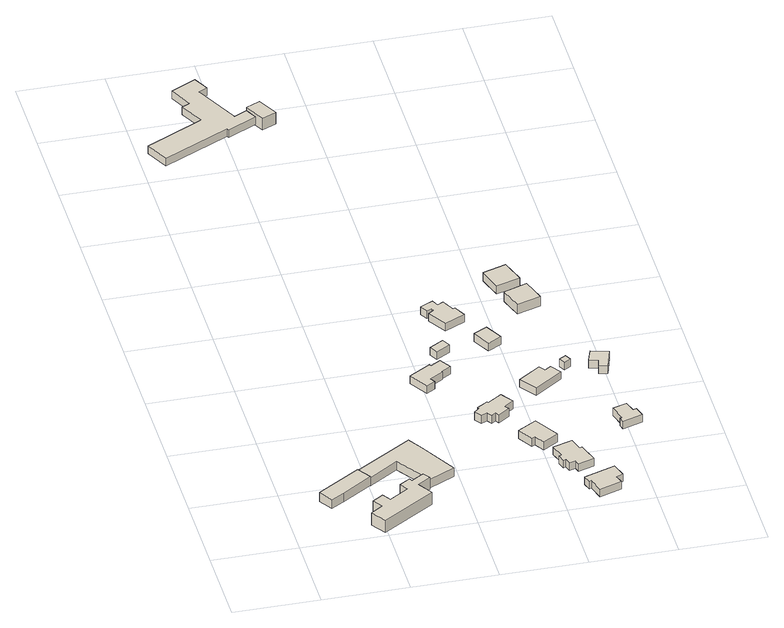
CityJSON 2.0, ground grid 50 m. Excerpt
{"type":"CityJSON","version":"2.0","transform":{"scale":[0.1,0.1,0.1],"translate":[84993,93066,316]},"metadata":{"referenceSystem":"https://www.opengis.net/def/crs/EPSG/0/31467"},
"CityObjects":{
"building1":{"type":"Building","geometry":[{"type":"Solid","lod":"1","boundaries":[[[[0,1,2,3,4]],[[3,5,6,4]],[[2,7,5,3]],[[1,8,7,2]],[[0,9,8,1]],[[4,6,9,0]],[[5,7,8,9,6]]]]}]},
"building2":{"type":"Building","geometry":[{"type":"Solid","lod":"1","boundaries":[[[[10,11,12,13,14,15,16,17,18,19,20,21,22,23]],[[22,24,25,23]],[[21,26,24,22]],[[20,27,26,21]],[[19,28,27,20]],[[18,29,28,19]],[[17,30,29,18]],[[16,31,30,17]],[[15,32,31,16]],[[14,33,32,15]],[[13,34,33,14]],[[12,35,34,13]],[[11,36,35,12]],[[10,37,36,11]],[[23,25,37,10]],[[24,26,27,28,29,30,31,32,33,34,35,36,37,25]]]]}]},
"building3":{"type":"Building","geometry":[{"type":"Solid","lod":"1","boundaries":[[[[38,39,40,41,42,43,44]],[[43,45,46,44]],[[42,47,45,43]],[[41,48,47,42]],[[40,49,48,41]],[[39,50,49,40]],[[38,51,50,39]],[[44,46,51,38]],[[45,47,48,49,50,51,46]]]]}]},
"building4":{"type":"Building","geometry":[{"type":"Solid","lod":"1","boundaries":[[[[52,53,54,55,56,57,58,59,60,61,62,63,64,65]],[[64,66,67,65]],[[63,68,66,64]],[[62,69,68,63]],[[61,70,69,62]],[[60,71,70,61]],[[59,72,71,60]],[[58,73,72,59]],[[57,74,73,58]],[[56,75,74,57]],[[55,76,75,56]],[[54,77,76,55]],[[53,78,77,54]],[[52,79,78,53]],[[65,67,79,52]],[[66,68,69,70,71,72,73,74,75,76,77,78,79,67]]]]}]},
"building5":{"type":"Building","geometry":[{"type":"Solid","lod":"1","boundaries":[[[[80,81,82,83,84,85,86,87,88,89]],[[88,90,91,89]],[[87,92,90,88]],[[86,93,92,87]],[[85,94,93,86]],[[84,95,94,85]],[[83,96,95,84]],[[82,97,96,83]],[[81,98,97,82]],[[80,99,98,81]],[[89,91,99,80]],[[90,92,93,94,95,96,97,98,99,91]]]]}]},
"building6":{"type":"Building","geometry":[{"type":"Solid","lod":"1","boundaries":[[[[100,101,102,103,104,105,106,107,108,109,110,111,112,113]],[[112,114,115,113]],[[111,116,114,112]],[[110,117,116,111]],[[109,118,117,110]],[[108,119,118,109]],[[107,120,119,108]],[[106,121,120,107]],[[105,122,121,106]],[[104,123,122,105]],[[103,124,123,104]],[[102,125,124,103]],[[101,126,125,102]],[[100,127,126,101]],[[113,115,127,100]],[[114,116,117,118,119,120,121,122,123,124,125,126,127,115]]]]}]},
"building7":{"type":"Building","geometry":[{"type":"Solid","lod":"1","boundaries":[[[[128,129,130,131]],[[130,132,133,131]],[[129,134,132,130]],[[128,135,134,129]],[[131,133,135,128]],[[132,134,135,133]]]]}]},
"building8":{"type":"Building","geometry":[{"type":"Solid","lod":"1","boundaries":[[[[136,137,138,139,140,141]],[[140,142,143,141]],[[139,144,142,140]],[[138,145,144,139]],[[137,146,145,138]],[[136,147,146,137]],[[141,143,147,136]],[[142,144,145,146,147,143]]]]}]},
"building9":{"type":"Building","geometry":[{"type":"Solid","lod":"1","boundaries":[[[[148,149,150,151,152,153,154,155,156,157,158,159]],[[158,160,161,159]],[[157,162,160,158]],[[156,163,162,157]],[[155,164,163,156]],[[154,165,164,155]],[[153,166,165,154]],[[152,167,166,153]],[[151,168,167,152]],[[150,169,168,151]],[[149,170,169,150]],[[148,171,170,149]],[[159,161,171,148]],[[160,162,163,164,165,166,167,168,169,170,171,161]]]]}]},
"building10":{"type":"Building","geometry":[{"type":"Solid","lod":"1","boundaries":[[[[172,173,174,175]],[[174,176,177,175]],[[173,178,176,174]],[[172,179,178,173]],[[175,177,179,172]],[[176,178,179,177]]]]}]},
"building11":{"type":"Building","geometry":[{"type":"Solid","lod":"1","boundaries":[[[[180,181,182,183,184,185,186,187,188,189,190,191]],[[190,192,193,191]],[[189,194,192,190]],[[188,195,194,189]],[[187,196,195,188]],[[186,197,196,187]],[[185,198,197,186]],[[184,199,198,185]],[[183,200,199,184]],[[182,201,200,183]],[[181,202,201,182]],[[180,203,202,181]],[[191,193,203,180]],[[192,194,195,196,197,198,199,200,201,202,203,193]]]]}]},
"building12":{"type":"Building","geometry":[{"type":"Solid","lod":"1","boundaries":[[[[204,205,206,207,208,209,210,211]],[[210,212,213,211]],[[209,214,212,210]],[[208,215,214,209]],[[207,216,215,208]],[[206,217,216,207]],[[205,218,217,206]],[[204,219,218,205]],[[211,213,219,204]],[[212,214,215,216,217,218,219,213]]]]}]},
"building13":{"type":"Building","geometry":[{"type":"Solid","lod":"1","boundaries":[[[[220,221,222,223]],[[222,224,225,223]],[[221,226,224,222]],[[220,227,226,221]],[[223,225,227,220]],[[224,226,227,225]]]]}]},
"building14":{"type":"Building","geometry":[{"type":"Solid","lod":"1","boundaries":[[[[228,229,230,231,232,233]],[[232,234,235,233]],[[231,236,234,232]],[[230,237,236,231]],[[229,238,237,230]],[[228,239,238,229]],[[233,235,239,228]],[[234,236,237,238,239,235]]]]}]},
"building15":{"type":"Building","geometry":[{"type":"Solid","lod":"1","boundaries":[[[[240,241,242,243]],[[242,244,245,243]],[[241,246,244,242]],[[240,247,246,241]],[[243,245,247,240]],[[244,246,247,245]]]]}]},
"building16":{"type":"Building","geometry":[{"type":"Solid","lod":"1","boundaries":[[[[248,249,250,251,252,253,254,255]],[[254,256,257,255]],[[253,258,256,254]],[[252,259,258,253]],[[251,260,259,252]],[[250,261,260,251]],[[249,262,261,250]],[[248,263,262,249]],[[255,257,263,248]],[[256,258,259,260,261,262,263,257]]]]}]},
"building17":{"type":"Building","geometry":[{"type":"Solid","lod":"1","boundaries":[[[[264,265,266,267]],[[266,268,269,267]],[[265,270,268,266]],[[264,271,270,265]],[[267,269,271,264]],[[268,270,271,269]]]]}]},
"building18":{"type":"Building","geometry":[{"type":"Solid","lod":"1","boundaries":[[[[272,273,274,275]],[[274,276,277,275]],[[273,278,276,274]],[[272,279,278,273]],[[275,277,279,272]],[[276,278,279,277]]]]}]},
"building19":{"type":"Building","geometry":[{"type":"Solid","lod":"1","boundaries":[[[[280,281,282,283,284,285]],[[284,286,287,285]],[[283,288,286,284]],[[282,289,288,283]],[[281,290,289,282]],[[280,291,290,281]],[[285,287,291,280]],[[286,288,289,290,291,287]]]]}]}
},
"vertices":[
[501,433,98],[448,514,98],[195,354,98],[247,272,98],[322,316,98],[247,272,40],[322,316,40],[195,354,40],[448,514,40],[501,433,40],
[698,354,105],[637,314,105],[667,267,105],[554,193,105],[522,241,105],[458,199,105],[495,142,105],[423,94,105],[482,9,105],[789,204,105],[734,291,105],[811,340,105],[782,383,105],[710,336,105],[782,383,24],[710,336,24],[811,340,24],[734,291,24],[789,204,24],[482,9,24],[423,94,24],[495,142,24],[458,199,24],[522,241,24],[554,193,24],[667,267,24],[637,314,24],[698,354,24],
[838,638,91],[783,726,91],[448,514,91],[501,433,91],[674,547,91],[811,340,91],[963,414,91],[811,340,35],[963,414,35],[674,547,35],[501,433,35],[448,514,35],[783,726,35],[838,638,35],
[66,3374,248],[455,3566,248],[462,3552,248],[631,3637,248],[596,3706,248],[522,3668,248],[388,3936,248],[438,3961,248],[392,4052,248],[245,3978,248],[313,3843,248],[265,3820,248],[336,3678,248],[0,3510,248],[336,3678,198],[0,3510,198],[265,3820,198],[313,3843,198],[245,3978,198],[392,4052,198],[438,3961,198],[388,3936,198],[522,3668,198],[596,3706,198],[631,3637,198],[462,3552,198],[455,3566,198],[66,3374,198],
[928,1292,101],[996,1179,101],[1047,1210,101],[1029,1239,101],[1109,1287,101],[1106,1292,101],[1162,1326,101],[1121,1393,101],[1063,1358,101],[1056,1369,101],[1063,1358,51],[1056,1369,51],[1121,1393,51],[1162,1326,51],[1106,1292,51],[1109,1287,51],[1029,1239,51],[1047,1210,51],[996,1179,51],[928,1292,51],
[1383,881,92],[1364,909,92],[1420,947,92],[1370,1020,92],[1287,964,92],[1282,972,92],[1219,930,92],[1225,921,92],[1194,895,92],[1222,854,92],[1258,871,92],[1277,843,92],[1301,860,92],[1317,837,92],[1301,860,39],[1317,837,39],[1277,843,39],[1258,871,39],[1222,854,39],[1194,895,39],[1225,921,39],[1219,930,39],[1282,972,39],[1287,964,39],[1370,1020,39],[1420,947,39],[1364,909,39],[1383,881,39],
[1098,1532,94],[1125,1485,94],[1207,1533,94],[1181,1583,94],[1207,1533,44],[1181,1583,44],[1125,1485,44],[1098,1532,44],
[1443,595,81],[1463,607,81],[1497,550,81],[1588,604,81],[1500,753,81],[1389,687,81],[1500,753,28],[1389,687,28],[1588,604,28],[1497,550,28],[1463,607,28],[1443,595,28],
[1636,317,74],[1729,347,74],[1690,466,74],[1675,461,74],[1651,538,74],[1537,502,74],[1564,419,74],[1548,414,74],[1563,367,74],[1577,372,74],[1588,337,74],[1625,349,74],[1588,337,24],[1625,349,24],[1577,372,24],[1563,367,24],[1548,414,24],[1564,419,24],[1537,502,24],[1651,538,24],[1675,461,24],[1690,466,24],[1729,347,24],[1636,317,24],
[657,3584,270],[741,3624,270],[680,3744,270],[596,3706,270],[680,3744,193],[596,3706,193],[741,3624,193],[657,3584,193],
[1263,1912,107],[1228,1894,107],[1208,1934,107],[1133,1897,107],[1157,1849,107],[1186,1863,107],[1194,1847,107],[1160,1825,107],[1227,1713,107],[1348,1771,107],[1312,1843,107],[1300,1838,107],[1312,1843,57],[1300,1838,57],[1348,1771,57],[1227,1713,57],[1160,1825,57],[1194,1847,57],[1186,1863,57],[1157,1849,57],[1133,1897,57],[1208,1934,57],[1228,1894,57],[1263,1912,57],
[1813,172,58],[1852,188,58],[1826,274,58],[1644,212,58],[1660,165,58],[1673,169,58],[1698,81,58],[1828,122,58],[1698,81,8],[1828,122,8],[1673,169,8],[1660,165,8],[1644,212,8],[1826,274,8],[1852,188,8],[1813,172,8],
[1352,1569,119],[1408,1464,119],[1489,1507,119],[1433,1612,119],[1489,1507,68],[1433,1612,68],[1408,1464,68],[1352,1569,68],
[1659,1192,88],[1633,1228,88],[1503,1136,88],[1574,1037,88],[1740,1155,88],[1696,1217,88],[1740,1155,38],[1696,1217,38],[1574,1037,38],[1503,1136,38],[1633,1228,38],[1659,1192,38],
[1805,1326,65],[1765,1302,65],[1785,1268,65],[1825,1291,65],[1785,1268,15],[1825,1291,15],[1765,1302,15],[1805,1326,15],
[1958,626,89],[2076,661,89],[2057,724,89],[2036,718,89],[2016,784,89],[1933,759,89],[1962,663,89],[1948,659,89],[1962,663,39],[1948,659,39],[1933,759,39],[2016,784,39],[2036,718,39],[2057,724,39],[2076,661,39],[1958,626,39],
[1712,1996,133],[1667,2136,133],[1530,2092,133],[1573,1955,133],[1530,2092,78],[1573,1955,78],[1667,2136,78],[1712,1996,78],
[1737,1939,133],[1598,1891,133],[1641,1759,133],[1780,1802,133],[1641,1759,70],[1780,1802,70],[1598,1891,70],[1737,1939,70],
[1961,1202,92],[1949,1153,92],[1999,1143,92],[2038,1273,92],[1936,1299,92],[1907,1218,92],[1936,1299,42],[1907,1218,42],[2038,1273,42],[1999,1143,42],[1949,1153,42],[1961,1202,42]
]}
